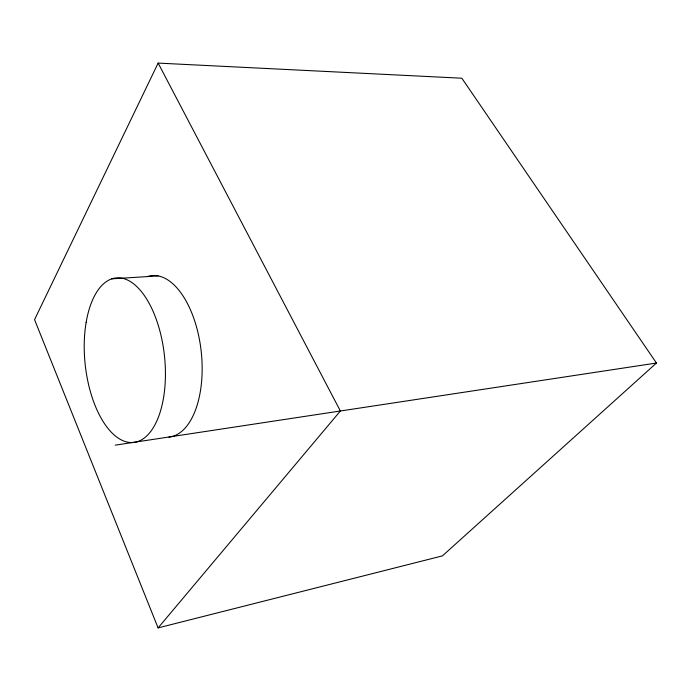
<?xml version="1.0" encoding="UTF-8"?>
<svg xmlns="http://www.w3.org/2000/svg" width="691" height="691" viewBox="0 0 691 691"><rect width="100%" height="100%" fill="white"/><g stroke="black" fill="none" stroke-linecap="round" stroke-linejoin="round"><path stroke-width="1.04" d="M158.135 63.097L34.55 319.639L158.092 627.903L442.43 555.884L656.45 363.034L461.847 78.221L158.135 63.097L340.369 410.998L158.092 627.903M115.259 445.151L656.45 363.034M111.761 278.853L158.118 275.908M147.373 276.564A81.184 41.114 83.9 0 1 200.744 347.711A81.184 41.114 83.9 0 1 168.924 437.075M86.133 322.455A82.739 39.879 83.9 0 0 133.475 442.456A82.739 39.879 83.9 0 0 154.862 315.606A82.739 39.879 83.9 0 0 86.133 322.455"/></g></svg>
